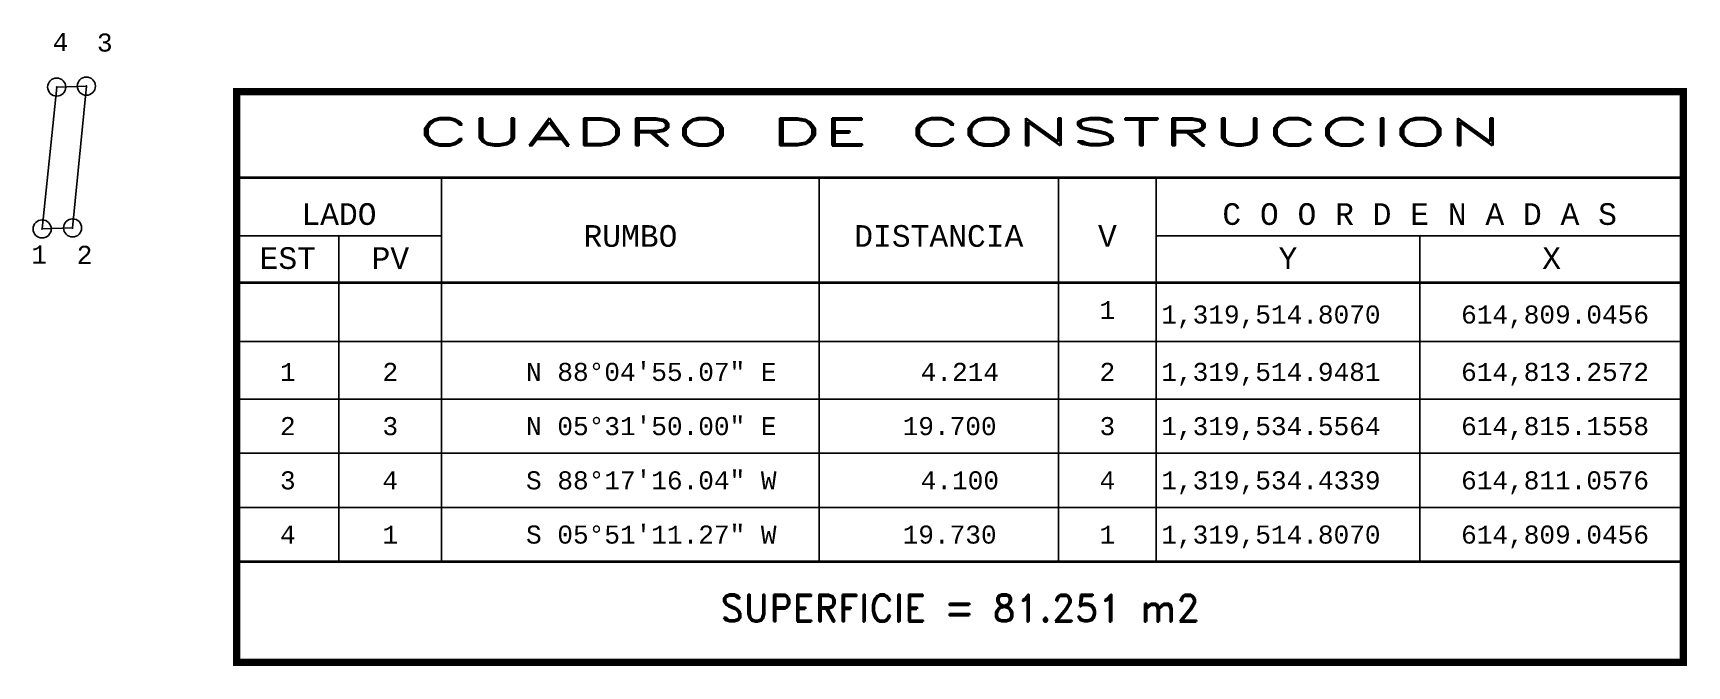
# Model space of a CAD drawing. Header units: metres. Extents: x 614808 to 615036, y 1319454 to 1319542.
import ezdxf
from ezdxf.enums import TextEntityAlignment as Align

# ---------------------------------------------------------------- set-up
doc = ezdxf.new("R2010")
doc.units = ezdxf.units.M
doc.header["$PDMODE"] = 32
doc.header["$PDSIZE"] = 2.5
for name, color, linetype in [('CVL_CUADCON', 1, 'Continuous'), ('CVL_CUADCON_LIN', 8, 'Continuous'), ('CVL_CUADCON_TIT', 1, 'Continuous'), ('CVL_CUADCON_TX', 2, 'Continuous'), ('CVL_PUNTO', 2, 'Continuous'), ('CVL_PUNTO_NUM', 2, 'Continuous')]:
    doc.layers.add(name, color=color, linetype=linetype)
doc.styles.add('HUECA1', font='hueca1.shx')
doc.styles.add('MONOTXT4', font='monotxt4.shx')

msp = doc.modelspace()

# ---------------------------------------------------------------- linework, layer by layer
at = {"color": 7}
msp.add_3dface([(614811.06, 1319534.43), (614815.16, 1319534.56), (614813.26, 1319514.95), (614809.05, 1319514.81)], dxfattribs=at)
at = {"layer": 'CVL_CUADCON', "color": 1, "linetype": 'Continuous', "const_width": 1, "flags": 128}
msp.add_lwpolyline([(614835.92, 1319533.79), (615035.86, 1319533.79), (615035.86, 1319454.87), (614835.92, 1319454.87)], close=True, dxfattribs=at)
at = {"layer": 'CVL_CUADCON', "color": 1, "linetype": 'Continuous', "const_width": 0.375, "flags": 128}
for points in [[(614835.92, 1319521.91), (615035.86, 1319521.91)], [(614835.92, 1319507.37), (615035.86, 1319507.37)], [(614835.92, 1319468.79), (615035.86, 1319468.79)]]:
    msp.add_lwpolyline(points, dxfattribs=at)
at = {"layer": 'CVL_CUADCON_LIN', "color": 8, "linetype": 'Continuous'}
for p, q in [((614864.25, 1319521.91), (614864.25, 1319468.79)), ((614916.42, 1319521.91), (614916.42, 1319468.79)), ((614949.53, 1319521.91), (614949.53, 1319468.79)), ((614963, 1319521.91), (614963, 1319468.79)), ((614835.92, 1319513.84), (614864.25, 1319513.84)), ((614850.07, 1319513.84), (614850.07, 1319468.79)), ((614963, 1319513.84), (615035.86, 1319513.84)), ((614999.43, 1319513.84), (614999.43, 1319468.79)), ((614835.92, 1319499.23), (615035.86, 1319499.23)), ((614835.92, 1319491.29), (615035.86, 1319491.29)), ((614835.92, 1319483.79), (615035.86, 1319483.79)), ((614835.92, 1319476.29), (615035.86, 1319476.29)), ((614835.92, 1319468.79), (615035.86, 1319468.79))]:
    msp.add_line(p, q, dxfattribs=at)
at = {"layer": 'CVL_PUNTO', "color": 2}
for p in [(614811.06, 1319534.43), (614815.16, 1319534.56), (614809.05, 1319514.81), (614813.26, 1319514.95)]:
    msp.add_point(p, dxfattribs=at)

# ---------------------------------------------------------------- texts
at = {"layer": 'CVL_CUADCON_TIT', "color": 1, "style": 'HUECA1', "width": 1.758658}
msp.add_text('CUADRO DE CONSTRUCCION', height=3.75, dxfattribs=at).set_placement((614860.92, 1319526.36), (615010.86, 1319526.36), align=Align.FIT)
at = {"layer": 'CVL_CUADCON_TIT', "color": 1, "style": 'MONOTXT4'}
for s, p in [('LADO', (614850.07, 1319515.37)), ('C O O R D E N A D A S', (614999.42, 1319515.37)), ('EST', (614843, 1319509.28)), ('PV', (614857.17, 1319509.28)), ('Y', (614981.22, 1319509.28)), ('X', (615017.65, 1319509.28))]:
    msp.add_text(s, height=3, dxfattribs=at).set_placement(p, align=Align.CENTER)
at = {"layer": 'CVL_CUADCON_TIT', "color": 1}
for s, height, style, p in [('RUMBO', 3, 'MONOTXT4', (614890.35, 1319513.84)), ('DISTANCIA', 3, 'MONOTXT4', (614932.97, 1319513.84)), ('V', 3, 'MONOTXT4', (614956.27, 1319513.84)), ('SUPERFICIE = 81.251 m2', 3.75, 'HUECA1', (614935.89, 1319462.37))]:
    msp.add_text(s, height=height, dxfattribs=dict(at, style=style)).set_placement(p, align=Align.MIDDLE)
at = {"layer": 'CVL_CUADCON_TX', "color": 2, "style": 'MONOTXT4'}
for s, p in [('1', (614956.26, 1319502.36)), ('1', (614843, 1319493.79)), ('2', (614857.16, 1319493.79)), ('2', (614956.26, 1319493.79)), ('2', (614843, 1319486.29)), ('3', (614857.16, 1319486.29)), ('3', (614956.26, 1319486.29)), ('3', (614843, 1319478.79)), ('4', (614857.16, 1319478.79)), ('4', (614956.26, 1319478.79)), ('4', (614843, 1319471.29)), ('1', (614857.16, 1319471.29)), ('1', (614956.26, 1319471.29))]:
    msp.add_text(s, height=2.5, dxfattribs=at).set_placement(p, align=Align.CENTER)
for s, p in [('1,319,514.8070', (614963.72, 1319501.73)), ('614,809.0456', (615005.15, 1319501.73)), ('N 88%%d04\'55.07" E', (614875.92, 1319493.79)), ('4.214', (614930.47, 1319493.79)), ('1,319,514.9481', (614963.72, 1319493.79)), ('614,813.2572', (615005.15, 1319493.79)), ('N 05%%d31\'50.00" E', (614875.92, 1319486.29)), ('19.700', (614927.97, 1319486.29)), ('1,319,534.5564', (614963.72, 1319486.29)), ('614,815.1558', (615005.15, 1319486.29)), ('S 88%%d17\'16.04" W', (614875.92, 1319478.79)), ('4.100', (614930.47, 1319478.79)), ('1,319,534.4339', (614963.72, 1319478.79)), ('614,811.0576', (615005.15, 1319478.79)), ('S 05%%d51\'11.27" W', (614875.92, 1319471.29)), ('19.730', (614927.97, 1319471.29)), ('1,319,514.8070', (614963.72, 1319471.29)), ('614,809.0456', (615005.15, 1319471.29))]:
    msp.add_text(s, height=2.5, dxfattribs=at).set_placement(p)
at = {"layer": 'CVL_PUNTO_NUM', "color": 2, "style": 'MONOTXT4'}
for s, p in [('4', (614810.51, 1319539.4)), ('3', (614816.62, 1319539.34)), ('1', (614807.56, 1319510.03)), ('2', (614813.83, 1319509.98))]:
    msp.add_text(s, height=2.5, dxfattribs=at).set_placement(p)

doc.saveas('drawing.dxf')
